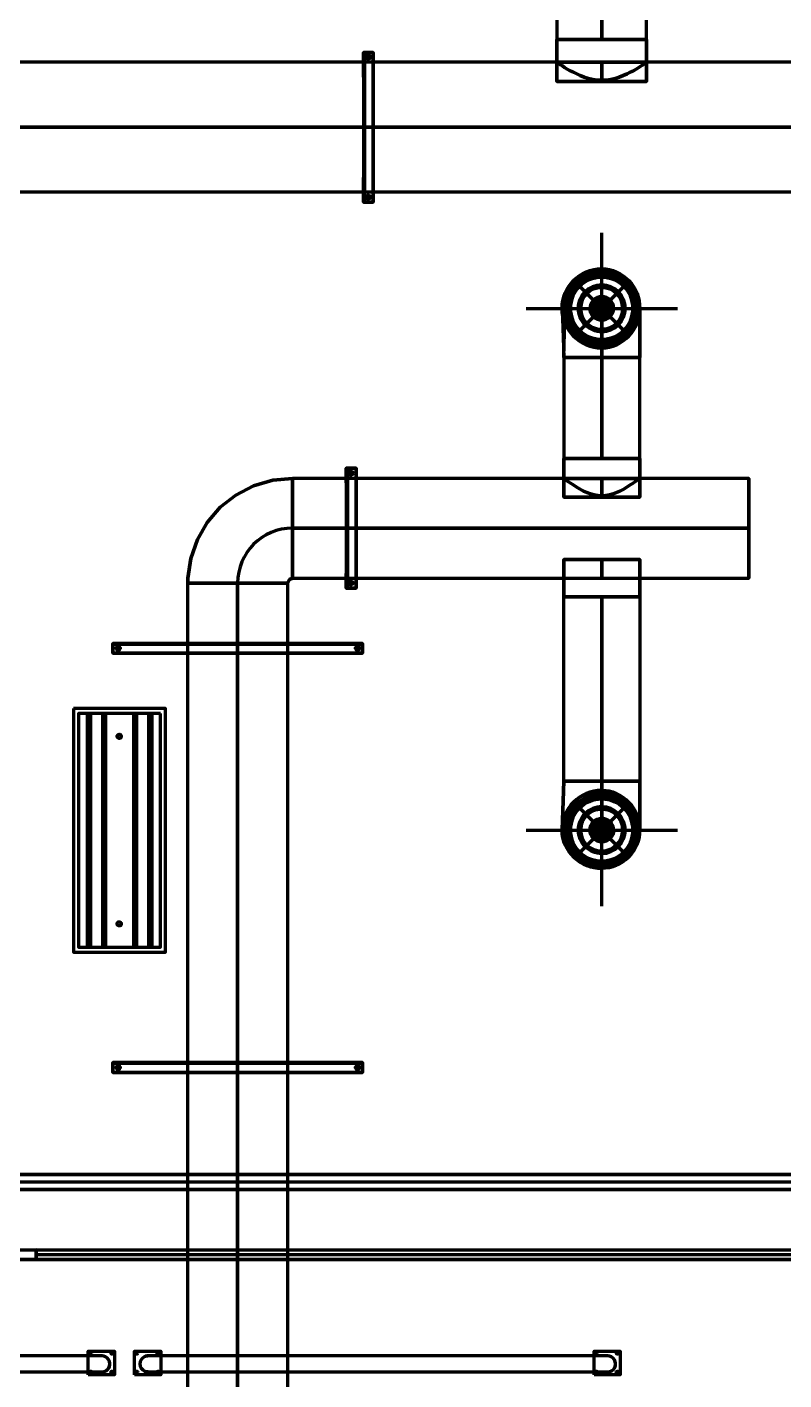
# Model space of a CAD drawing. Extents: x 0 to 1153, y 0 to 816.
# Drawn here: x 590.49 to 615.01, y 437.49 to 481.31 of the extents above; entities that cross this region are included whole.
import ezdxf

# ---------------------------------------------------------------- set-up
doc = ezdxf.new("R2010")
doc.units = 0
doc.header["$MEASUREMENT"] = 0
for name, color, linetype in [('Arch', 7, 'Continuous'), ('Hatch', 7, 'Continuous'), ('HVAC', 7, 'Continuous')]:
    doc.layers.add(name, color=color, linetype=linetype)

msp = doc.modelspace()

# ---------------------------------------------------------------- linework, layer by layer
at = {"layer": 'Arch', "color": 11, "linetype": 'Continuous', "lineweight": 211}
for points in [[(578.033, 437.748), (592.935, 437.749), (592.99, 437.759), (593.04, 437.78), (593.095, 437.82), (593.139, 437.875), (593.162, 437.926), (593.173, 437.98), (593.173, 438.034), (593.162, 438.088), (593.131, 438.151), (593.085, 438.203), (593.028, 438.241), (592.976, 438.259), (592.921, 438.266), (578.033, 438.265, 0.273596)], [(594.416, 437.748), (594.347, 437.755), (594.295, 437.774), (594.238, 437.811), (594.184, 437.875), (594.238, 437.811), (594.295, 437.774), (594.347, 437.755), (594.416, 437.748), (609.318, 437.749), (609.373, 437.759), (609.423, 437.78), (609.478, 437.82), (609.522, 437.875), (609.545, 437.926), (609.556, 437.98), (609.556, 438.034), (609.545, 438.088), (609.514, 438.151), (609.468, 438.203), (609.411, 438.241), (609.359, 438.259), (609.304, 438.266), (594.388, 438.266), (594.333, 438.256), (594.283, 438.234), (594.228, 438.194), (594.184, 438.139, 0.273839), (594.184, 437.875)]]:
    msp.add_lwpolyline(points, format="xyb", dxfattribs=at)
for points in [[(592.476, 437.653), (592.476, 438.425), (593.323, 438.425), (593.323, 437.653)], [(593.968, 437.653), (593.968, 438.425), (594.826, 438.425), (594.826, 437.653)], [(608.859, 437.653), (608.859, 438.425), (609.706, 438.425), (609.706, 437.653)]]:
    msp.add_lwpolyline(points, close=True, dxfattribs=at)
msp.add_lwpolyline([(594.184, 438.139), (594.228, 438.194), (594.283, 438.234), (594.333, 438.256), (594.388, 438.266), (594.402, 438.266)], dxfattribs=at)
for centre, radius in [((592.555, 438.356), 0.037), ((593.243, 438.356), 0.0371), ((594.048, 438.356), 0.0371), ((594.736, 438.356), 0.037), ((608.939, 438.356), 0.037), ((609.616, 438.356), 0.037), ((592.555, 437.732), 0.037), ((593.243, 437.732), 0.0371), ((594.048, 437.732), 0.0371), ((594.736, 437.732), 0.0371), ((608.939, 437.732), 0.0371), ((609.616, 437.732), 0.037)]:
    msp.add_circle(centre, radius, dxfattribs=at)
for centre, radius, start, end in [((592.915, 438.007), 0.258, 271.3085, 91.815), ((609.298, 438.007), 0.259, 271.3006, 91.8241)]:
    msp.add_arc(centre, radius, start, end, dxfattribs=at)
at = {"layer": 'Hatch', "color": 5, "linetype": 'Continuous', "lineweight": 211}
for p, q in [((592.444, 459.073), (592.444, 451.506)), ((592.55, 459.073), (592.55, 451.506)), ((592.931, 459.073), (592.931, 451.506)), ((593.037, 459.073), (593.037, 451.506)), ((593.937, 459.073), (593.937, 451.506)), ((594.042, 459.073), (594.042, 451.506)), ((594.423, 459.073), (594.423, 451.506)), ((594.529, 459.073), (594.529, 451.506)), ((670.93, 443.897), (504.635, 443.897)), ((590.783, 441.547), (671.364, 441.547))]:
    msp.add_line(p, q, dxfattribs=at)
for points in [[(592, 459.243), (592, 451.347), (594.974, 451.347), (594.974, 459.243)], [(594.815, 459.073), (592.159, 459.073), (592.159, 451.506), (594.815, 451.506)], [(593.476, 458.407), (593.543, 458.354), (593.54, 458.311), (593.508, 458.277), (593.465, 458.27), (593.428, 458.289), (593.408, 458.327), (593.415, 458.369), (593.449, 458.401), (593.493, 458.405), (593.532, 458.378), (593.545, 458.338), (593.532, 458.297), (593.493, 458.271), (593.449, 458.274), (593.415, 458.306), (593.408, 458.349), (593.432, 458.39), (593.476, 458.407)], [(593.476, 452.332), (593.542, 452.285), (593.542, 452.241), (593.513, 452.204), (593.471, 452.194), (593.432, 452.211), (593.409, 452.246), (593.413, 452.29), (593.445, 452.324), (593.487, 452.331), (593.525, 452.311), (593.544, 452.274), (593.537, 452.231), (593.503, 452.199), (593.46, 452.196), (593.421, 452.222), (593.407, 452.263), (593.421, 452.303), (593.476, 452.332)], [(670.93, 444.14), (671.622, 444.141), (671.678, 444.146), (671.733, 444.158), (671.787, 444.177), (671.837, 444.201), (671.9, 444.243), (671.958, 444.266), (671.913, 444.227), (671.865, 444.193), (671.813, 444.165), (671.758, 444.144), (671.701, 444.129), (671.642, 444.121), (671.622, 444.119), (671.608, 444.14), (670.93, 444.119), (671.608, 444.119), (670.93, 444.14), (670.93, 443.653), (670.93, 444.14), (504.635, 444.14), (670.93, 444.14), (504.635, 444.14)], [(504.635, 443.664), (670.93, 443.664), (504.635, 443.653), (504.635, 444.14), (504.635, 443.664), (504.635, 444.14), (504.635, 443.653), (670.93, 443.653), (670.93, 444.14), (670.93, 443.664), (670.93, 444.14), (670.93, 443.653)], [(590.783, 441.706), (671.364, 441.706), (590.783, 441.695), (671.364, 441.706), (671.364, 441.388), (671.364, 441.695), (590.783, 441.706), (590.783, 441.399), (589.333, 441.388), (589.1, 441.388), (590.783, 441.399), (590.201, 441.388), (590.783, 441.388), (590.783, 441.695), (590.201, 441.706), (590.783, 441.695), (589.1, 441.706), (589.333, 441.706), (589.322, 441.399), (589.333, 441.706), (590.783, 441.706), (590.783, 441.388)], [(590.783, 441.399), (671.364, 441.399), (590.783, 441.388), (671.364, 441.388)]]:
    msp.add_lwpolyline(points, close=True, dxfattribs=at)
at = {"layer": 'HVAC', "color": 6, "linetype": 'Continuous', "lineweight": 211}
for p, q in [((609.113, 469.741), (609.113, 474.652)), ((608.245, 473.064), (609.981, 471.329)), ((609.981, 473.064), (608.245, 471.329)), ((606.658, 472.197), (611.568, 472.197)), ((609.113, 452.84), (609.113, 457.75)), ((608.245, 456.163), (609.981, 454.427)), ((609.981, 456.163), (608.245, 454.427)), ((606.658, 455.295), (611.568, 455.295))]:
    msp.add_line(p, q, dxfattribs=at)
for points in [[(608.087, 491.575), (609.113, 490.548), (609.113, 488.125), (609.113, 480.907), (609.113, 488.125)], [(607.653, 488.125), (607.653, 480.907), (607.653, 480.176), (607.653, 479.552), (607.653, 480.176), (610.563, 480.176), (610.563, 479.552), (610.563, 480.176), (610.563, 480.907), (610.563, 480.176), (610.563, 479.552), (610.563, 480.176), (610.563, 480.907), (610.563, 488.125)], [(601.493, 480.303), (601.555, 480.375), (601.493, 480.303), (601.555, 480.375), (601.493, 480.303), (601.555, 480.375), (601.599, 480.303), (601.555, 480.375), (601.493, 480.303), (601.546, 480.272), (601.599, 480.303), (601.555, 480.375), (601.493, 480.303), (601.546, 480.272), (601.599, 480.303), (601.555, 480.375), (601.493, 480.303), (601.546, 480.272), (601.599, 480.303), (601.555, 480.375), (601.493, 480.303), (601.546, 480.272), (601.599, 480.303), (601.555, 480.375), (601.493, 480.303), (601.546, 480.272), (601.599, 480.303), (601.555, 480.375), (601.493, 480.303), (601.546, 480.272), (601.599, 480.303), (601.555, 480.375), (601.493, 480.303), (601.546, 480.272)], [(601.705, 475.647), (601.705, 480.494), (601.705, 475.647)], [(616.31, 478.07), (568.24, 478.07), (616.31, 478.07)], [(601.493, 475.774), (601.555, 475.845), (601.493, 475.774), (601.555, 475.845), (601.493, 475.774), (601.555, 475.845), (601.599, 475.774), (601.555, 475.845), (601.493, 475.774), (601.546, 475.742), (601.599, 475.774), (601.555, 475.845), (601.493, 475.774), (601.546, 475.742), (601.599, 475.774), (601.555, 475.845), (601.493, 475.774), (601.546, 475.742), (601.599, 475.774), (601.555, 475.845), (601.493, 475.774), (601.546, 475.742), (601.599, 475.774), (601.555, 475.845), (601.493, 475.774), (601.546, 475.742), (601.599, 475.774), (601.555, 475.845), (601.493, 475.774), (601.546, 475.742), (601.599, 475.774), (601.555, 475.845), (601.493, 475.774), (601.546, 475.742)], [(609.108, 472.578), (609.169, 472.573), (609.227, 472.558), (609.281, 472.536), (609.352, 472.487), (609.411, 472.424), (609.454, 472.348), (609.479, 472.263), (609.454, 472.348), (609.411, 472.424), (609.352, 472.487), (609.281, 472.536), (609.227, 472.558), (609.169, 472.573), (609.108, 472.578), (609.169, 472.573), (609.227, 472.558), (609.281, 472.536), (609.33, 472.505), (609.374, 472.468), (609.411, 472.424), (609.442, 472.375), (609.464, 472.321), (609.479, 472.263), (609.482, 472.233)], [(609.108, 471.911), (609.038, 471.919), (608.974, 471.943), (608.918, 471.981), (608.86, 472.049), (608.805, 472.127), (608.86, 472.049), (608.918, 471.981), (608.974, 471.943), (609.038, 471.919), (609.108, 471.911), (608.986, 471.914), (608.923, 471.95), (608.871, 471.999), (608.831, 472.058), (608.805, 472.127), (608.797, 472.176), (608.805, 472.127), (608.831, 472.058), (608.871, 471.999), (608.923, 471.95), (608.986, 471.914), (609.108, 471.911), (609.038, 471.919), (608.974, 471.943), (608.918, 471.981), (608.86, 472.049), (608.805, 472.127), (608.86, 472.049), (608.918, 471.981), (608.974, 471.943), (609.038, 471.919), (609.108, 471.911), (609.038, 471.919), (608.974, 471.943), (608.918, 471.981), (608.86, 472.049), (608.805, 472.127), (608.805, 472.127), (608.805, 472.127), (608.86, 472.049), (608.918, 471.981), (608.974, 471.943), (609.038, 471.919), (609.108, 471.911), (609.108, 471.911), (608.986, 471.914), (608.923, 471.95), (608.871, 471.999), (608.831, 472.058), (608.805, 472.127), (608.797, 472.176)], [(609.113, 472.197), (609.113, 470.609)], [(600.932, 466.831), (600.994, 466.902), (600.932, 466.831), (600.994, 466.902), (600.932, 466.831), (600.994, 466.902), (601.038, 466.831), (600.994, 466.902), (600.932, 466.831), (600.985, 466.799), (601.038, 466.831), (600.994, 466.902), (600.932, 466.831), (600.985, 466.799), (601.038, 466.831), (600.994, 466.902), (600.932, 466.831), (600.985, 466.799), (601.038, 466.831), (600.994, 466.902), (600.932, 466.831), (600.985, 466.799), (601.038, 466.831), (600.994, 466.902), (600.932, 466.831), (600.985, 466.799), (601.038, 466.831), (600.994, 466.902), (600.932, 466.831), (600.985, 466.799), (601.038, 466.831), (600.994, 466.902), (600.932, 466.831), (600.985, 466.799)], [(601.154, 463.137), (601.154, 467.021), (601.154, 463.137)], [(613.876, 466.693), (613.876, 463.465), (613.876, 466.693), (599.091, 466.693), (599.091, 463.465), (613.876, 463.465)], [(609.113, 466.09), (609.113, 466.693), (609.113, 466.09)], [(613.876, 465.085), (599.091, 465.085), (613.876, 465.085)], [(607.885, 464.069), (609.113, 464.069), (610.341, 464.069), (609.113, 464.069), (607.885, 464.069), (609.113, 464.069), (610.341, 464.069), (609.113, 464.069), (610.341, 464.069)], [(609.113, 464.069), (609.113, 463.465), (609.113, 464.069)], [(600.932, 463.275), (600.994, 463.335), (600.985, 463.243), (600.932, 463.275), (600.994, 463.335), (600.985, 463.243), (600.932, 463.275), (600.994, 463.335), (601.038, 463.275), (600.994, 463.335), (600.932, 463.275), (600.985, 463.243), (601.038, 463.275), (600.994, 463.335), (600.932, 463.275), (600.985, 463.243), (601.038, 463.275), (600.994, 463.335), (600.932, 463.275), (600.985, 463.243), (601.038, 463.275), (600.994, 463.335), (600.932, 463.275), (600.985, 463.243), (601.038, 463.275), (600.994, 463.335), (600.932, 463.275), (600.985, 463.243), (601.038, 463.275), (600.994, 463.335), (600.932, 463.275), (600.985, 463.243), (601.038, 463.275), (600.994, 463.335), (600.932, 463.275), (600.985, 463.243)], [(593.407, 461.243), (593.468, 461.181), (593.376, 461.19), (593.407, 461.243), (593.468, 461.181), (593.376, 461.19), (593.407, 461.243), (593.468, 461.181), (593.407, 461.137), (593.468, 461.181), (593.407, 461.243), (593.376, 461.19), (593.407, 461.137), (593.468, 461.181), (593.407, 461.243), (593.376, 461.19), (593.407, 461.137), (593.468, 461.181), (593.407, 461.243), (593.376, 461.19), (593.407, 461.137), (593.468, 461.181), (593.407, 461.243), (593.376, 461.19), (593.407, 461.137), (593.468, 461.181), (593.407, 461.243), (593.376, 461.19), (593.407, 461.137), (593.468, 461.181), (593.407, 461.243), (593.376, 461.19), (593.407, 461.137), (593.468, 461.181), (593.407, 461.243), (593.376, 461.19)], [(601.165, 461.243), (601.227, 461.183), (601.133, 461.19), (601.165, 461.243), (601.227, 461.183), (601.133, 461.19), (601.165, 461.243), (601.227, 461.183), (601.165, 461.137), (601.227, 461.183), (601.165, 461.243), (601.133, 461.19), (601.165, 461.137), (601.227, 461.183), (601.165, 461.243), (601.133, 461.19), (601.165, 461.137), (601.227, 461.183), (601.165, 461.243), (601.133, 461.19), (601.165, 461.137), (601.227, 461.183), (601.165, 461.243), (601.133, 461.19), (601.165, 461.137), (601.227, 461.183), (601.165, 461.243), (601.133, 461.19), (601.165, 461.137), (601.227, 461.183), (601.165, 461.243), (601.133, 461.19), (601.165, 461.137), (601.227, 461.183), (601.165, 461.243), (601.133, 461.19)], [(593.27, 461.031), (601.356, 461.031), (593.27, 461.031)], [(609.113, 456.882), (607.885, 456.882), (610.341, 456.882), (609.113, 456.882), (607.885, 456.882), (610.341, 456.882), (609.113, 456.882), (607.885, 456.882), (610.341, 456.882), (607.885, 456.882), (610.341, 456.882), (609.113, 456.882), (609.113, 455.295)], [(609.108, 455.676), (609.169, 455.671), (609.227, 455.657), (609.281, 455.634), (609.352, 455.586), (609.411, 455.522), (609.454, 455.447), (609.479, 455.361), (609.454, 455.447), (609.411, 455.522), (609.352, 455.586), (609.281, 455.634), (609.227, 455.657), (609.169, 455.671), (609.108, 455.676), (609.169, 455.671), (609.227, 455.657), (609.281, 455.634), (609.33, 455.603), (609.374, 455.566), (609.411, 455.522), (609.442, 455.473), (609.464, 455.419), (609.479, 455.361), (609.482, 455.331)], [(609.108, 454.925), (609.047, 454.93), (608.989, 454.944), (608.935, 454.967), (608.863, 455.015), (608.823, 455.056), (608.788, 455.102), (608.762, 455.154), (608.743, 455.21), (608.733, 455.269)], [(593.407, 447.664), (593.468, 447.602), (593.376, 447.611), (593.407, 447.664), (593.468, 447.602), (593.376, 447.611), (593.407, 447.664), (593.468, 447.602), (593.407, 447.559), (593.468, 447.602), (593.407, 447.664), (593.376, 447.611), (593.407, 447.559), (593.468, 447.602), (593.407, 447.664), (593.376, 447.611), (593.407, 447.559), (593.468, 447.602), (593.407, 447.664), (593.376, 447.611), (593.407, 447.559), (593.468, 447.602), (593.407, 447.664), (593.376, 447.611), (593.407, 447.559), (593.468, 447.602), (593.407, 447.664), (593.376, 447.611), (593.407, 447.559), (593.468, 447.602), (593.407, 447.664), (593.376, 447.611), (593.407, 447.559), (593.468, 447.602), (593.407, 447.664), (593.376, 447.611)], [(601.165, 447.664), (601.227, 447.605), (601.133, 447.611), (601.165, 447.664), (601.227, 447.605), (601.133, 447.611), (601.165, 447.664), (601.227, 447.605), (601.165, 447.559), (601.227, 447.605), (601.165, 447.664), (601.133, 447.611), (601.165, 447.559), (601.227, 447.605), (601.165, 447.664), (601.133, 447.611), (601.165, 447.559), (601.227, 447.605), (601.165, 447.664), (601.133, 447.611), (601.165, 447.559), (601.227, 447.605), (601.165, 447.664), (601.133, 447.611), (601.165, 447.559), (601.227, 447.605), (601.165, 447.664), (601.133, 447.611), (601.165, 447.559), (601.227, 447.605), (601.165, 447.664), (601.133, 447.611), (601.165, 447.559), (601.227, 447.605), (601.165, 447.664), (601.133, 447.611)], [(593.27, 447.453), (601.356, 447.453), (593.27, 447.453)]]:
    msp.add_lwpolyline(points, dxfattribs=at)
for points in [[(607.653, 480.907), (609.113, 480.907), (610.563, 480.907), (607.653, 480.907), (609.113, 480.907), (610.563, 480.907), (607.653, 480.907), (609.113, 480.907), (610.563, 480.907), (607.653, 480.907), (610.563, 480.907), (607.653, 480.907), (607.653, 480.176), (607.653, 479.552), (610.563, 479.552), (609.113, 479.552), (607.653, 479.552), (610.563, 479.552), (609.113, 479.552), (607.653, 479.552), (610.563, 479.552), (609.113, 479.552), (607.653, 479.552), (607.653, 480.176)], [(601.419, 480.494), (601.419, 475.647), (601.387, 480.494), (601.705, 480.494), (601.387, 480.494), (601.387, 475.647), (601.705, 475.647), (601.387, 475.647)], [(609.113, 479.552), (610.563, 479.552), (607.653, 479.552), (609.113, 479.552), (609.113, 480.176)], [(607.653, 480.176), (607.663, 480.166), (607.674, 480.166), (607.727, 480.134), (607.769, 480.092), (607.833, 480.06), (607.907, 480.007), (607.991, 479.954), (608.087, 479.901), (608.192, 479.848), (608.298, 479.795), (608.415, 479.743), (608.542, 479.69), (608.679, 479.647), (608.817, 479.616), (608.965, 479.594), (609.261, 479.594), (609.409, 479.616), (609.547, 479.647), (609.674, 479.69), (609.928, 479.795), (610.034, 479.848), (610.14, 479.901), (610.224, 479.954), (610.309, 480.007), (610.383, 480.06), (610.447, 480.092), (610.5, 480.134), (610.552, 480.166), (610.563, 480.166), (610.563, 480.176), (610.563, 480.166), (610.552, 480.166), (610.5, 480.134), (610.447, 480.092), (610.383, 480.06), (610.309, 480.007), (610.224, 479.954), (610.14, 479.901), (610.034, 479.848), (609.928, 479.795), (609.674, 479.69), (609.547, 479.647), (609.409, 479.616), (609.261, 479.594), (608.965, 479.594), (608.817, 479.616), (608.679, 479.647), (608.542, 479.69), (608.415, 479.743), (608.298, 479.795), (608.192, 479.848), (608.087, 479.901), (607.991, 479.954), (607.907, 480.007), (607.833, 480.06), (607.769, 480.092), (607.727, 480.134), (607.674, 480.166), (607.653, 480.176)], [(608.997, 472.202), (609.009, 472.253), (609.042, 472.292), (609.09, 472.312), (609.143, 472.307), (609.186, 472.28), (609.213, 472.237), (609.218, 472.184), (609.198, 472.136), (609.151, 472.099), (609.099, 472.091), (609.042, 472.112), (609.009, 472.151), (608.997, 472.193), (609.002, 472.167), (609.042, 472.112), (609.099, 472.091), (609.151, 472.099), (609.207, 472.151), (609.219, 472.202), (609.207, 472.151), (609.173, 472.112), (609.126, 472.092), (609.073, 472.096), (609.029, 472.123), (609.002, 472.167), (608.998, 472.22), (609.018, 472.267), (609.065, 472.304), (609.117, 472.313), (609.173, 472.292), (609.207, 472.253), (609.219, 472.211), (609.213, 472.237), (609.173, 472.292), (609.117, 472.313), (609.065, 472.304), (609.009, 472.253), (608.997, 472.202), (609.009, 472.253), (609.042, 472.292), (609.09, 472.312), (609.143, 472.307), (609.186, 472.28), (609.213, 472.237), (609.218, 472.184), (609.198, 472.136), (609.159, 472.103), (609.108, 472.091), (609.057, 472.103), (609.018, 472.136), (608.998, 472.184), (609.002, 472.237), (609.029, 472.28), (609.073, 472.307), (609.126, 472.312), (609.173, 472.292), (609.207, 472.253), (609.219, 472.202), (609.207, 472.151), (609.173, 472.112), (609.126, 472.092), (609.073, 472.096), (609.029, 472.123), (608.997, 472.202)], [(609.113, 467.339), (607.885, 467.339), (610.341, 467.339), (609.113, 467.339), (607.885, 467.339), (610.341, 467.339), (609.113, 467.339), (607.885, 467.339), (610.341, 467.339), (607.885, 467.339), (610.341, 467.339), (610.341, 466.693), (610.341, 466.09), (609.113, 466.09), (610.341, 466.09), (610.341, 466.693), (610.341, 467.339), (609.113, 467.339), (609.113, 470.609)], [(610.341, 470.609), (607.885, 470.609), (610.341, 470.609), (607.885, 470.609), (610.341, 470.609), (607.885, 470.609), (610.341, 470.609), (607.885, 470.609)], [(600.869, 467.021), (600.869, 463.137), (600.826, 467.021), (601.154, 467.021), (600.826, 467.021), (600.826, 463.137), (601.154, 463.137), (600.826, 463.137)], [(610.341, 466.693), (610.33, 466.683), (610.277, 466.651), (610.235, 466.619), (610.182, 466.587), (610.129, 466.534), (610.055, 466.492), (609.97, 466.439), (609.886, 466.386), (609.801, 466.333), (609.695, 466.28), (609.484, 466.196), (609.357, 466.164), (609.24, 466.143), (609.177, 466.132), (609.05, 466.132), (608.986, 466.143), (608.859, 466.164), (608.743, 466.196), (608.626, 466.238), (608.52, 466.28), (608.33, 466.386), (608.245, 466.439), (608.171, 466.492), (608.097, 466.534), (608.034, 466.587), (607.981, 466.619), (607.938, 466.651), (607.885, 466.693), (607.938, 466.651), (607.981, 466.619), (608.034, 466.587), (608.097, 466.534), (608.171, 466.492), (608.245, 466.439), (608.33, 466.386), (608.52, 466.28), (608.626, 466.238), (608.743, 466.196), (608.859, 466.164), (608.986, 466.143), (609.05, 466.132), (609.177, 466.132), (609.24, 466.143), (609.357, 466.164), (609.484, 466.196), (609.695, 466.28), (609.801, 466.333), (609.886, 466.386), (609.97, 466.439), (610.055, 466.492), (610.129, 466.534), (610.182, 466.587), (610.235, 466.619), (610.277, 466.651), (610.341, 466.693)], [(607.885, 466.09), (610.341, 466.09), (609.113, 466.09), (607.885, 466.09), (610.341, 466.09), (609.113, 466.09), (607.885, 466.09), (610.341, 466.09), (609.113, 466.09), (607.885, 466.09), (609.113, 466.09)], [(609.113, 462.852), (610.341, 462.852), (607.885, 462.852), (609.113, 462.852), (610.341, 462.852), (607.885, 462.852), (609.113, 462.852), (610.341, 462.852), (607.885, 462.852), (609.113, 462.852), (610.341, 462.852), (610.341, 463.465), (610.341, 464.069), (610.341, 463.465), (610.341, 462.852), (607.885, 462.852), (609.113, 462.852), (609.113, 456.882)], [(601.356, 461.317), (593.27, 461.317), (601.356, 461.349), (601.356, 461.031), (601.356, 461.349), (593.27, 461.349), (593.27, 461.031), (593.27, 461.349)], [(608.997, 455.3), (609.009, 455.351), (609.042, 455.39), (609.09, 455.41), (609.143, 455.406), (609.186, 455.379), (609.213, 455.335), (609.218, 455.282), (609.198, 455.235), (609.151, 455.198), (609.099, 455.19), (609.042, 455.211), (609.009, 455.249), (608.997, 455.291), (609.002, 455.265), (609.042, 455.211), (609.099, 455.19), (609.151, 455.198), (609.207, 455.249), (609.219, 455.3), (609.207, 455.249), (609.173, 455.211), (609.126, 455.191), (609.073, 455.195), (609.029, 455.222), (609.002, 455.265), (608.998, 455.318), (609.018, 455.366), (609.065, 455.403), (609.117, 455.411), (609.173, 455.39), (609.207, 455.351), (609.219, 455.309), (609.213, 455.335), (609.173, 455.39), (609.117, 455.411), (609.065, 455.403), (609.009, 455.351), (608.997, 455.3), (609.009, 455.351), (609.042, 455.39), (609.09, 455.41), (609.143, 455.406), (609.186, 455.379), (609.213, 455.335), (609.218, 455.282), (609.198, 455.235), (609.159, 455.202), (609.108, 455.189), (609.057, 455.202), (609.018, 455.235), (608.998, 455.282), (609.002, 455.335), (609.029, 455.379), (609.073, 455.406), (609.126, 455.41), (609.173, 455.39), (609.207, 455.351), (609.219, 455.3), (609.207, 455.249), (609.173, 455.211), (609.126, 455.191), (609.073, 455.195), (609.029, 455.222), (608.997, 455.3)], [(601.356, 447.738), (593.27, 447.738), (601.356, 447.77), (601.356, 447.453), (601.356, 447.77), (593.27, 447.77), (593.27, 447.453), (593.27, 447.77)]]:
    msp.add_lwpolyline(points, close=True, dxfattribs=at)
for points in [[(568.24, 475.975), (616.31, 475.975), (616.648, 475.911), (616.945, 475.731), (617.156, 475.467), (617.273, 475.139), (617.283, 475.001), (621.485, 475.001, 0.413207), (616.31, 480.176, -0.413207), (621.485, 475.001), (617.283, 475.001), (617.283, 472.578), (617.114, 468.693), (617.114, 456.798), (616.955, 452.914), (616.955, 443.103), (621.803, 443.103), (621.803, 452.914), (621.644, 456.798), (621.644, 468.693), (621.485, 472.578), (621.485, 475.001, 0.413207), (616.31, 480.176), (568.24, 480.176)], [(607.822, 472.202, -0.414207), (609.108, 473.435, -0.414207), (610.341, 472.202, 0.414224), (609.108, 473.435, 0.414211), (607.822, 472.202, 0.414219), (609.108, 470.937, 0.414219), (610.341, 472.202, 0.414208), (609.108, 473.435, 0.414208), (607.822, 472.202, 0.414201), (609.108, 470.916, 0.414201), (610.341, 472.202, -0.414223), (609.108, 470.948, -0.41421), (607.822, 472.202), (607.885, 470.609), (607.928, 472.202, -0.414223), (609.108, 473.435, -0.41421), (610.267, 472.202, 0.414204), (609.108, 473.318, 0.414218), (608.002, 472.202, -0.414207), (609.108, 473.318, -0.414191), (610.214, 472.202, 0.414207), (609.108, 473.329, 0.4142), (608.002, 472.202, -0.414207), (609.108, 473.308, -0.414207), (610.214, 472.202, 0.414207), (609.108, 473.308, 0.414207), (608.002, 472.202, 0.414221), (609.108, 471.096, 0.414221), (610.214, 472.202, 0.414207), (609.108, 473.308, 0.414207), (608.002, 472.202, -0.414207), (609.108, 473.308, -0.414207), (610.235, 472.202, 0.414215), (609.108, 473.361, 0.414217), (607.928, 472.202, -0.414223), (609.108, 473.435, -0.41421), (610.341, 472.202, -0.414209), (609.108, 471.022, -0.414222), (607.96, 472.202, -0.414207), (609.108, 473.35, -0.41418), (610.214, 472.202, -0.414221), (609.108, 471.096, -0.414221), (607.981, 472.202, 0.414199), (609.108, 471.075, 0.414214), (610.224, 472.202, -0.414203), (609.108, 471.043, 0.414216), (610.341, 472.202, -0.414209), (609.108, 471.043, -0.414229), (607.991, 472.202, 0.414231), (609.108, 471.096, 0.414221), (610.235, 472.202, -0.414214), (609.108, 471.096, -0.414221), (607.981, 472.202, 0.414199), (609.108, 471.096, 0.414221), (610.214, 472.202, -0.414221), (609.108, 471.096, -0.414221), (608.002, 472.202, 0.414221), (609.108, 471.096, 0.414221), (610.256, 472.202, -0.414206), (609.108, 471.096, -0.414221), (607.96, 472.202, 0.414234), (609.108, 471.022, -0.414222), (607.822, 472.202), (607.885, 470.609), (607.885, 467.339), (607.885, 466.693), (607.885, 466.09), (607.885, 466.693), (607.885, 466.09), (607.885, 466.693), (607.885, 467.339), (607.885, 466.693), (610.341, 466.693), (610.341, 466.09), (610.341, 466.693), (610.341, 467.339), (610.341, 470.609), (610.341, 472.202, -0.414218), (609.108, 470.969, -0.41423), (607.822, 472.202, -0.414205), (609.108, 473.435, -0.414192), (610.341, 472.202, -0.414218), (609.108, 470.969, -0.41423), (607.822, 472.202, -0.414205), (609.108, 473.435, -0.414192), (610.341, 472.202), (610.341, 470.609), (610.341, 472.202, -0.414218), (609.108, 470.969, -0.41423), (607.822, 472.202, -0.414205), (609.108, 473.435, -0.414192), (610.341, 472.202, -0.414218), (609.108, 470.969, -0.41423), (607.822, 472.202, -0.414205), (609.108, 473.488, -0.414192), (610.341, 472.202)], [(608.733, 472.202, -0.4142), (609.108, 472.576, 0.4142), (608.733, 472.202)], [(609.108, 472.493), (609.178, 472.484), (609.242, 472.46), (609.297, 472.423), (609.355, 472.355), (609.384, 472.294), (609.419, 472.202), (609.384, 472.294), (609.355, 472.355), (609.297, 472.423), (609.242, 472.46), (609.178, 472.484), (609.108, 472.493), (609.178, 472.484), (609.242, 472.46), (609.297, 472.423), (609.355, 472.355), (609.384, 472.294), (609.419, 472.202), (609.384, 472.294), (609.355, 472.355), (609.297, 472.423), (609.242, 472.46), (609.178, 472.484), (609.108, 472.493), (609.178, 472.484), (609.242, 472.46), (609.297, 472.423), (609.355, 472.355), (609.384, 472.294), (609.419, 472.202), (609.384, 472.294), (609.355, 472.355), (609.297, 472.423), (609.242, 472.46), (609.178, 472.484), (609.108, 472.493), (609.178, 472.484), (609.246, 472.47), (609.304, 472.431), (609.351, 472.38), (609.386, 472.319), (609.419, 472.202), (609.394, 472.107), (609.364, 472.043), (609.321, 471.989), (609.267, 471.945), (609.203, 471.916), (609.108, 471.891), (609.035, 471.909), (608.969, 471.934), (608.912, 471.973), (608.864, 472.024), (608.83, 472.084), (608.81, 472.153), (608.816, 472.202, -0.414202), (609.108, 472.493, 0.414202), (608.816, 472.202, -0.414202), (609.108, 472.493, 0.41418), (608.81, 472.153), (608.83, 472.084), (608.864, 472.024), (608.912, 471.973), (608.969, 471.934), (609.035, 471.909), (609.108, 471.891, 0.414204), (609.419, 472.202, 0.414179), (609.108, 472.493, 0.41418), (608.807, 472.202, -0.414194), (609.108, 472.493, -0.414179), (609.419, 472.202, -0.414228), (609.108, 471.891, 0.414204), (609.419, 472.202, -0.414204), (609.108, 471.891, 0.414228), (609.419, 472.202)], [(608.901, 472.202), (608.912, 472.267), (608.941, 472.324), (608.999, 472.377), (609.058, 472.402), (609.125, 472.408), (609.188, 472.392), (609.242, 472.359), (609.291, 472.297), (609.312, 472.235), (609.314, 472.185), (609.298, 472.122), (609.265, 472.068), (609.203, 472.019), (609.108, 471.995), (609.203, 472.019), (609.265, 472.068), (609.298, 472.122), (609.324, 472.184), (609.312, 472.235), (609.291, 472.297), (609.242, 472.359), (609.188, 472.392), (609.125, 472.408), (609.058, 472.402), (608.999, 472.377), (608.941, 472.324), (608.912, 472.267), (608.901, 472.202), (608.912, 472.267), (608.943, 472.343), (608.994, 472.386), (609.039, 472.408), (609.09, 472.418), (609.108, 472.419, -0.414156), (609.322, 472.167), (609.308, 472.117), (609.283, 472.074), (609.236, 472.027), (609.192, 472.002), (609.108, 471.995), (608.994, 472.017), (608.943, 472.061), (608.915, 472.102), (608.901, 472.202), (608.901, 472.202, 0.414239), (609.108, 471.995)], [(599.091, 465.085), (599.091, 463.465), (599.091, 466.693), (599.091, 465.085), (599.091, 463.465), (598.995, 463.423), (598.932, 463.296), (597.313, 463.296), (595.704, 463.296), (595.704, 463.465), (595.799, 464.1), (596.011, 464.714), (596.328, 465.264), (596.752, 465.762), (597.26, 466.153), (597.831, 466.45), (598.456, 466.64), (599.091, 466.693), (599.091, 463.465), (598.995, 463.423), (598.932, 463.296), (595.704, 463.296), (597.313, 463.296), (598.932, 463.296), (595.704, 463.296), (595.704, 463.465), (595.799, 464.1), (596.011, 464.714), (596.328, 465.264), (596.752, 465.762), (597.26, 466.153), (597.831, 466.45), (598.456, 466.64), (599.091, 466.693), (599.091, 465.085), (599.091, 463.465), (599.091, 466.693), (598.456, 466.64), (597.831, 466.45), (597.26, 466.153), (596.752, 465.762), (596.328, 465.264), (596.011, 464.714), (595.799, 464.1), (595.704, 463.465), (595.704, 463.296), (598.932, 463.296), (598.995, 463.423), (599.091, 463.465), (599.091, 466.693), (599.091, 465.085, 0.414212), (597.313, 463.296), (597.313, 413.671), (597.313, 463.296), (598.932, 463.296), (595.704, 463.296), (597.313, 463.296)], [(607.822, 455.3, -0.414201), (609.108, 456.586, -0.414201), (610.341, 455.3, 0.414223), (609.108, 456.586, 0.41421), (607.822, 455.3, 0.414218), (609.108, 454.067, 0.41422), (610.341, 455.3, 0.414226), (609.108, 456.586, 0.414226), (607.822, 455.3, 0.41422), (609.108, 454.067, 0.414207), (610.341, 455.3, -0.414218), (609.108, 454.067, -0.414207), (607.822, 455.3, 0.414204), (609.108, 454.067, 0.414205), (610.341, 455.3, 0.414205), (609.108, 456.586, 0.414218), (607.822, 455.3), (607.885, 456.882), (607.885, 462.852), (607.885, 463.465), (607.885, 464.069), (607.885, 463.465), (607.885, 462.852), (607.885, 463.465), (607.885, 464.069), (609.113, 464.069), (607.885, 464.069), (609.113, 464.069), (610.341, 464.069), (610.341, 463.465), (610.341, 462.852), (610.341, 456.882), (610.341, 455.3, 0.414205), (609.108, 456.586, 0.414218), (607.822, 455.3, 0.414218), (609.108, 454.067, 0.414205), (610.341, 455.3), (610.341, 456.882), (610.341, 455.3, 0.414205), (609.108, 456.586, 0.414218), (607.822, 455.3), (607.885, 456.882), (607.822, 455.3, 0.414218), (609.108, 454.067, 0.414205), (610.341, 455.3, 0.414205), (609.108, 456.586, 0.414218), (607.822, 455.3, 0.414218), (609.108, 454.067, 0.414205), (610.341, 455.3)], [(588.592, 412.697), (594.73, 412.697), (594.868, 412.708), (595.196, 412.813), (595.461, 413.036), (595.641, 413.332), (595.704, 413.671), (598.932, 413.671, -0.414906), (594.73, 409.459, 0.414906), (598.932, 413.671), (595.704, 413.671), (595.704, 463.296), (598.932, 463.296), (598.932, 413.671, -0.414906), (594.73, 409.459), (588.592, 409.459)], [(609.108, 454.12, 0.41421), (610.288, 455.3, 0.414216), (609.108, 456.48, 0.414216), (607.928, 455.3, -0.414217), (609.108, 456.48, -0.414189), (610.214, 455.3, 0.414221), (609.108, 456.406, 0.414221), (607.928, 455.3, -0.414206), (609.108, 456.48, -0.414221), (610.214, 455.3, 0.414221), (609.108, 456.406, 0.414221), (608.002, 455.3, -0.414221), (609.108, 456.406, -0.414221), (610.214, 455.3, -0.414221), (609.108, 454.194, -0.414221), (608.002, 455.3, -0.414221), (609.108, 456.406, -0.414221), (610.214, 455.3, 0.414221), (609.108, 456.406, 0.414221), (607.928, 455.3, -0.414234), (609.108, 456.48, -0.414207), (610.214, 455.3, -0.414221), (609.108, 454.194, -0.414221), (607.928, 455.3, 0.4142), (609.108, 454.12, 0.414215), (610.288, 455.3, -0.414183), (609.108, 454.12, 0.414196), (610.288, 455.3, -0.41421), (609.108, 454.12, -0.414223), (607.928, 455.3, 0.414223), (609.108, 454.12, -0.41421), (607.928, 455.3, 0.414211), (609.108, 454.194, 0.414221), (610.288, 455.3, -0.414215), (609.108, 454.194, -0.414221), (607.928, 455.3, 0.4142), (609.108, 454.194, 0.414221), (610.214, 455.3, -0.414221), (609.108, 454.194, -0.414221), (608.002, 455.3, 0.414221), (609.108, 454.194, 0.414221), (610.288, 455.3, -0.414193), (609.108, 454.194, -0.414221), (607.928, 455.3, 0.41422), (609.108, 454.12, -0.414221), (608.002, 455.3, -0.414206), (609.108, 456.48, -0.414202), (610.288, 455.3, 0.414216), (609.108, 456.48, 0.414229), (607.928, 455.3, -0.414229), (609.108, 456.48)], [(609.108, 454.194, 0.414221), (610.235, 455.3, 0.414221), (609.108, 456.427, 0.414221), (608.002, 455.3, -0.414221), (609.108, 456.427, -0.414221), (610.214, 455.3, 0.414221), (609.108, 456.427)], [(608.817, 455.3), (608.825, 455.37), (608.849, 455.434), (608.887, 455.49), (608.955, 455.548), (609.016, 455.576), (609.084, 455.59), (609.155, 455.588), (609.221, 455.568), (609.28, 455.535), (609.343, 455.472), (609.376, 455.414), (609.399, 455.3), (609.376, 455.414), (609.343, 455.472), (609.28, 455.535), (609.221, 455.568), (609.155, 455.588), (609.084, 455.59), (609.016, 455.576), (608.955, 455.548), (608.887, 455.49), (608.849, 455.434), (608.825, 455.37), (608.817, 455.3), (608.825, 455.37), (608.849, 455.434), (608.887, 455.49), (608.955, 455.548), (609.016, 455.576), (609.084, 455.59), (609.155, 455.588), (609.221, 455.568), (609.28, 455.535), (609.343, 455.472), (609.376, 455.414), (609.399, 455.3), (609.376, 455.414), (609.343, 455.472), (609.28, 455.535), (609.221, 455.568), (609.155, 455.588), (609.084, 455.59), (609.016, 455.576), (608.955, 455.548), (608.887, 455.49), (608.849, 455.434), (608.825, 455.37), (608.817, 455.3), (608.825, 455.37), (608.849, 455.434), (608.887, 455.49), (608.955, 455.548), (609.016, 455.576), (609.084, 455.59), (609.155, 455.588), (609.084, 455.59), (609.016, 455.576), (608.955, 455.548), (608.887, 455.49), (608.849, 455.434), (608.825, 455.37), (608.817, 455.3), (608.82, 455.422), (608.856, 455.485), (608.905, 455.537), (608.964, 455.578), (609.033, 455.603), (609.082, 455.611), (609.155, 455.588), (609.221, 455.568), (609.28, 455.535), (609.329, 455.49), (609.366, 455.434), (609.39, 455.37), (609.399, 455.3), (609.384, 455.208), (609.399, 455.3), (609.384, 455.208), (609.355, 455.147), (609.314, 455.094), (609.261, 455.053), (609.2, 455.024), (609.132, 455.01), (609.082, 454.989), (609.033, 454.997), (608.964, 455.023), (608.887, 455.08), (608.842, 455.136), (608.812, 455.202), (608.842, 455.136), (608.887, 455.08), (608.863, 455.015), (608.935, 454.967), (608.989, 454.944), (609.047, 454.93), (609.108, 454.925), (609.047, 454.93), (608.989, 454.944), (608.935, 454.967), (608.886, 454.997), (608.842, 455.035), (608.805, 455.078), (608.774, 455.128), (608.751, 455.182), (608.737, 455.239), (608.732, 455.3, -0.414217), (609.108, 455.676, 0.414217), (608.722, 455.3, -0.414251), (609.108, 455.686, -0.414209), (609.483, 455.3, -0.414203), (609.108, 454.925, 0.414203), (609.495, 455.3, -0.414192), (609.108, 454.915, -0.414232), (608.732, 455.3), (608.737, 455.239), (608.751, 455.182), (608.812, 455.202), (608.817, 455.3), (608.82, 455.422), (608.856, 455.485), (608.905, 455.537), (608.964, 455.578), (609.033, 455.603), (609.108, 455.612), (609.033, 455.603), (608.964, 455.578), (608.905, 455.537), (608.856, 455.485), (608.82, 455.422), (608.817, 455.3), (608.825, 455.37), (608.84, 455.439), (608.879, 455.497), (608.93, 455.544), (608.99, 455.578), (609.059, 455.598), (609.108, 455.613, -0.414228), (609.384, 455.208), (609.343, 455.128), (609.297, 455.079), (609.242, 455.042), (609.178, 455.018), (609.108, 454.988), (609.057, 454.992), (608.986, 455.013), (608.923, 455.048), (608.871, 455.097), (608.831, 455.157), (608.805, 455.225), (608.817, 455.3), (608.805, 455.225), (608.831, 455.157), (608.871, 455.097), (608.923, 455.048), (608.986, 455.013), (609.057, 454.992), (609.108, 454.999), (609.035, 455.007), (608.969, 455.032), (608.912, 455.071), (608.864, 455.122), (608.83, 455.183), (608.817, 455.3), (608.817, 455.3, 0.414259), (609.108, 455.01, -0.414259), (608.817, 455.3, 0.414259), (609.108, 454.987, 0.414229), (609.399, 455.3, 0.414228), (609.108, 455.602, -0.414167), (609.399, 455.3, -0.414229), (609.108, 454.997, 0.414196), (609.399, 455.3), (609.384, 455.208), (609.329, 455.111), (609.261, 455.053), (609.2, 455.024), (609.132, 455.01), (609.2, 455.024), (609.261, 455.053), (609.314, 455.094), (609.355, 455.147), (609.384, 455.208), (609.399, 455.3)], [(608.901, 455.3), (608.912, 455.366), (608.941, 455.422), (608.999, 455.476), (609.108, 455.507), (608.999, 455.476), (608.941, 455.422), (608.912, 455.366), (608.901, 455.3), (608.912, 455.366), (608.943, 455.441), (608.994, 455.485), (609.108, 455.507), (609.192, 455.5), (609.236, 455.475), (609.283, 455.428), (609.308, 455.385), (609.315, 455.3), (609.304, 455.235), (609.274, 455.178), (609.217, 455.125), (609.157, 455.1), (609.091, 455.095), (609.028, 455.11), (608.974, 455.144), (608.925, 455.205), (608.901, 455.3), (608.925, 455.205), (608.974, 455.144), (609.028, 455.11), (609.091, 455.095), (609.157, 455.1), (609.217, 455.125), (609.274, 455.178), (609.304, 455.235), (609.315, 455.3), (609.292, 455.186), (609.249, 455.136), (609.192, 455.1), (609.126, 455.084), (609.073, 455.086), (609.008, 455.108), (608.954, 455.147), (608.915, 455.201), (608.901, 455.3), (608.915, 455.201), (608.954, 455.147), (609.008, 455.108), (609.073, 455.086), (609.126, 455.084), (609.192, 455.1), (609.249, 455.136), (609.292, 455.186), (609.315, 455.3), (609.315, 455.3, 0.414288), (609.108, 455.507)]]:
    msp.add_lwpolyline(points, format="xyb", dxfattribs=at)
for points in [[(609.108, 473.308, 0.414207), (608.002, 472.202, 0.414221), (609.108, 471.096, 0.414221), (610.214, 472.202, 0.414207), (609.108, 473.308, 0.414207), (607.981, 472.202, -0.4142), (609.108, 473.308, -0.414207), (610.235, 472.202, 0.414215)], [(609.108, 473.213, 0.414206), (608.097, 472.202, -0.414206), (609.108, 473.213, -0.414206), (610.119, 472.202, 0.414206)], [(609.108, 472.959, 0.414213), (608.351, 472.202, -0.414213), (609.108, 472.959, -0.414172), (609.865, 472.202, 0.414172)], [(609.108, 471.509, 0.414214), (609.801, 472.202, 0.414194), (609.108, 472.895, 0.414217), (608.415, 472.202, 0.414237), (609.108, 471.487, 0.414224), (609.822, 472.202, 0.414193), (609.108, 472.916, 0.414193), (608.393, 472.202, -0.414193), (609.108, 472.916, -0.414193), (609.812, 472.202, 0.414209), (609.108, 472.906, 0.414209), (608.425, 472.202, 0.414219), (609.108, 471.519, 0.414221), (609.79, 472.202, -0.414221), (609.108, 471.519, -0.414219), (608.393, 472.202, 0.414224), (609.108, 471.445, 0.414201), (609.864, 472.202, -0.414201), (609.108, 471.445, -0.414242), (608.351, 472.202, 0.414242), (609.108, 471.487, 0.414224), (609.812, 472.202, -0.414209), (609.108, 471.487, -0.414224), (608.404, 472.202, 0.414209)], [(609.108, 472.884, 0.414199), (608.425, 472.202, -0.414199), (609.108, 472.884, -0.414201), (609.79, 472.202, 0.414201)], [(609.108, 471.825, 0.414242), (609.495, 472.202, 0.414192), (609.108, 472.588, 0.414232), (608.733, 472.202, 0.414237), (609.108, 471.825, 0.414242), (609.493, 472.202, -0.414187), (609.108, 471.827, -0.414237), (608.723, 472.202, 0.414228)], [(609.108, 471.191, 0.414206), (610.119, 472.202, -0.414206), (609.108, 471.191, -0.414206), (608.097, 472.202, 0.414206)], [(609.108, 456.311, 0.414206), (608.097, 455.3, -0.414206), (609.108, 456.311, -0.414206), (610.119, 455.3, 0.414206)], [(609.108, 456.057, 0.414242), (608.351, 455.3, -0.414242), (609.108, 456.057, -0.414201), (609.865, 455.3, 0.414201)], [(609.108, 454.607, 0.414194), (609.801, 455.3, 0.414204), (609.108, 455.993, 0.414227), (608.414, 455.3, 0.414217), (609.108, 454.586, 0.414214), (609.822, 455.3, 0.414224), (609.108, 456.015, 0.414224), (608.393, 455.3, -0.414224), (609.108, 456.015, -0.414224), (609.812, 455.3, 0.414209), (609.108, 456.004, 0.41421), (608.425, 455.3, 0.414209), (609.108, 454.618, 0.414211), (609.79, 455.3, -0.414211), (609.108, 454.618, -0.414209), (608.393, 455.3, 0.414214), (609.108, 454.543, 0.414192), (609.865, 455.3, -0.414192), (609.108, 454.543, -0.414233), (608.351, 455.3, 0.414233), (609.108, 454.586, 0.414214), (609.812, 455.3, -0.414209), (609.108, 454.586, -0.414214), (608.404, 455.3, 0.414209)], [(609.108, 455.983, 0.414219), (608.425, 455.3, -0.414219), (609.108, 455.983, -0.414222), (609.79, 455.3, 0.414222)], [(609.108, 454.29, 0.414206), (610.119, 455.3, -0.414206), (609.108, 454.29, -0.414206), (608.097, 455.3, 0.414206)]]:
    msp.add_lwpolyline(points, format="xyb", close=True, dxfattribs=at)
for centre in [(609.108, 472.194), (609.108, 455.292)]:
    msp.add_circle(centre, 1.159, dxfattribs=at)
for p in [(601.493, 480.367), (601.493, 480.367), (601.493, 480.367), (601.546, 480.399), (601.546, 480.399), (601.546, 480.399), (601.599, 480.367), (601.599, 480.367), (601.599, 480.367), (601.546, 480.272), (601.546, 480.272), (601.546, 480.272), (601.599, 480.303), (601.599, 480.303), (601.599, 480.303), (601.493, 475.837), (601.493, 475.837), (601.493, 475.837), (601.546, 475.869), (601.546, 475.869), (601.546, 475.869), (601.546, 475.742), (601.546, 475.742), (601.546, 475.742), (601.599, 475.837), (601.599, 475.837), (601.599, 475.837), (601.599, 475.774), (601.599, 475.774), (601.599, 475.774), (609.113, 472.197), (609.113, 472.197), (609.113, 472.197), (609.113, 472.197), (609.113, 472.197), (609.113, 472.197), (600.932, 466.894), (600.932, 466.894), (600.932, 466.894), (600.985, 466.926), (600.985, 466.926), (600.985, 466.926), (600.985, 466.799), (600.985, 466.799), (600.985, 466.799), (601.038, 466.894), (601.038, 466.894), (601.038, 466.894), (601.038, 466.831), (601.038, 466.831), (601.038, 466.831), (600.932, 463.328), (600.932, 463.328), (600.932, 463.328), (600.985, 463.359), (600.985, 463.359), (600.985, 463.359), (600.985, 463.243), (600.985, 463.243), (600.985, 463.243), (601.038, 463.328), (601.038, 463.328), (601.038, 463.328), (601.038, 463.275), (601.038, 463.275), (601.038, 463.275), (593.376, 461.19), (593.376, 461.19), (593.376, 461.19), (593.407, 461.137), (593.407, 461.137), (593.407, 461.137), (593.471, 461.243), (593.471, 461.243), (593.471, 461.243), (593.471, 461.137), (593.471, 461.137), (593.471, 461.137), (593.503, 461.19), (593.503, 461.19), (593.503, 461.19), (601.133, 461.19), (601.133, 461.19), (601.133, 461.19), (601.165, 461.137), (601.165, 461.137), (601.165, 461.137), (601.229, 461.243), (601.229, 461.243), (601.229, 461.243), (601.229, 461.137), (601.229, 461.137), (601.229, 461.137), (601.26, 461.19), (601.26, 461.19), (601.26, 461.19), (609.113, 455.295), (609.113, 455.295), (609.113, 455.295), (609.113, 455.295), (609.113, 455.295), (609.113, 455.295), (593.376, 447.611), (593.376, 447.611), (593.376, 447.611), (593.407, 447.559), (593.407, 447.559), (593.407, 447.559), (593.471, 447.664), (593.471, 447.664), (593.471, 447.664), (593.471, 447.559), (593.471, 447.559), (593.471, 447.559), (593.503, 447.611), (593.503, 447.611), (593.503, 447.611), (601.133, 447.611), (601.133, 447.611), (601.133, 447.611), (601.165, 447.559), (601.165, 447.559), (601.165, 447.559), (601.229, 447.664), (601.229, 447.664), (601.229, 447.664), (601.229, 447.559), (601.229, 447.559), (601.229, 447.559), (601.26, 447.611), (601.26, 447.611), (601.26, 447.611)]:
    msp.add_point(p, dxfattribs=at)

doc.saveas('drawing.dxf')
